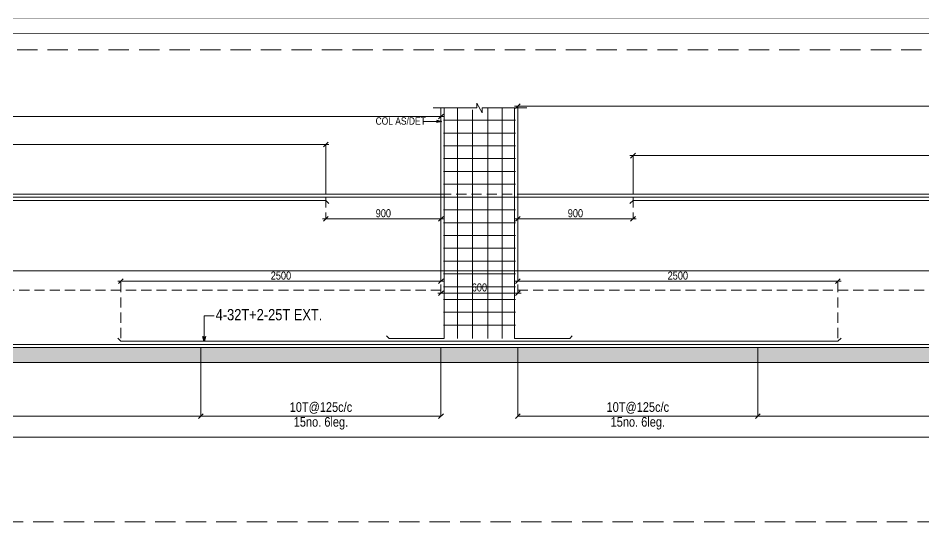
# Model space of a CAD drawing. Header units: millimetres. Extents: x 1112055 to 3390982, y -148532 to 766891.
# Drawn here: x 3235230 to 3263528, y 360202 to 376193 of the extents above; entities that cross this region are included whole.
import ezdxf

# ---------------------------------------------------------------- set-up
doc = ezdxf.new("R2010")
doc.units = ezdxf.units.MM
doc.header["$PDMODE"] = 35
doc.header["$PDSIZE"] = -25
doc.linetypes.add('Hidden', pattern=[9.525, 6.35, -3.175])
for name, color, linetype, lineweight in [('B FOOTING', 49, 'Continuous', 20), ('B HATCH', 250, 'Continuous', 0), ('B P.C.C', 251, 'Continuous', 0), ('B STEEL', 34, 'Continuous', 15), ('B STEEL TEXT', 7, 'Continuous', 15), ('B TITLE BLOCK', 250, 'Continuous', 0), ('B-ST DIM', 250, 'Continuous', 18), ('P STEEL', 7, 'Continuous', 30)]:
    doc.layers.add(name, color=color, linetype=linetype, lineweight=lineweight)
doc.styles.add('ARIAL', font='arial.ttf')
doc.styles.add('Q1', font='g13f12d.shx', dxfattribs={"width": 0.8})
doc.styles.add('SWINC', font='swissc.ttf')
doc.styles.add('SWINS', font='swissc.ttf')
doc.dimstyles.new('BH-STD', dxfattribs={"dimscale": 0, "dimtxt": 230, "dimasz": 125, "dimexe": 0, "dimexo": 100, "dimgap": 50, "dimtad": 1, "dimdec": 0, "dimzin": 1, "dimdsep": 46, "dimtxsty": 'Q1', "dimblk": 'ARCHTICK', "dimcen": 1, "dimdle": 100, "dimclrd": 250, "dimclre": 250, "dimclrt": 256, "dimadec": 0, "dimazin": 0, "dimtfac": 1, "dimtdec": 0, "dimtix": 1, "dimtofl": 0, "dimtmove": 0, "dimatfit": 2, "dimfxl": 1, "dimtolj": 1, "dimtzin": 0, "dimlwd": 9, "dimlwe": 9, "dimarcsym": 0})
doc.dimstyles.new('BHOOMI', dxfattribs={"dimtxt": 230, "dimasz": 150, "dimexe": 10, "dimexo": 0, "dimgap": 25, "dimtad": 1, "dimdec": 0, "dimzin": 0, "dimdsep": 46, "dimtxsty": 'SWINC', "dimblk": 'OBLIQUE', "dimcen": 0.09, "dimclrd": 250, "dimclre": 250, "dimclrt": 256, "dimaunit": 1, "dimadec": 3, "dimazin": 0, "dimtfac": 1, "dimtdec": 0, "dimtofl": 0, "dimtmove": 1, "dimatfit": 3, "dimfxl": 100, "dimtolj": 1, "dimtzin": 0, "dimlwd": 9, "dimlwe": 5, "dimarcsym": 0})
doc.dimstyles.new('DIM 1', dxfattribs={"dimscale": 0, "dimtxt": 230, "dimasz": 150, "dimexe": 0.18, "dimexo": 0.0625, "dimgap": 0.5, "dimtad": 1, "dimdec": 0, "dimzin": 0, "dimdsep": 46, "dimtxsty": 'ARIAL', "dimblk": 'OBLIQUE', "dimcen": 6, "dimse1": 1, "dimse2": 1, "dimclrd": 256, "dimclrt": 256, "dimadec": 0, "dimazin": 2, "dimtfac": 0.75, "dimtdec": 0, "dimtix": 1, "dimtofl": 0, "dimtmove": 1, "dimatfit": 3, "dimldrblk": 'OPEN30', "dimfxl": 0.18, "dimfrac": 1, "dimtolj": 1, "dimtzin": 0, "dimlwd": -1, "dimarcsym": 0})

# ---------------------------------------------------------------- blocks, each defined once
blk = doc.blocks.new('_Oblique')
at = {"color": 0, "linetype": 'ByBlock', "lineweight": -2}
blk.add_line((-0.5, -0.5), (0.5, 0.5), dxfattribs=at)
blk = doc.blocks.new('_Open30')
at = {"color": 0, "linetype": 'ByBlock', "lineweight": -2}
for p, q in [((-1, 0.27), (0, 0)), ((0, 0), (-1, -0.27)), ((0, 0), (-1, 0))]:
    blk.add_line(p, q, dxfattribs=at)
blk = doc.blocks.new('*D4757')
at = {"layer": 'B-ST DIM', "color": 7, "linetype": 'Hidden', "lineweight": 9, "ltscale": 50, "transparency": 16777216}
blk.add_line((3244841, 370597), (3244841, 369919), dxfattribs=at)
at = {"layer": 'B-ST DIM', "color": 7, "lineweight": 9, "ltscale": 50, "transparency": 16777216}
for p, q in [((3248441, 370597), (3248441, 369919)), ((3244741, 369919), (3248541, 369919))]:
    blk.add_line(p, q, dxfattribs=at)
at = {"layer": 'Defpoints', "color": 0, "transparency": 16777216}
for p in [(3244841, 370697), (3248441, 370697), (3248441, 369919)]:
    blk.add_point(p, dxfattribs=at)
at = {"layer": 'B-ST DIM', "color": 7, "lineweight": 9, "transparency": 16777216, "xscale": 150, "yscale": 150, "zscale": 150, "rotation": 180}
blk.add_blockref('_Oblique', (3244841, 369919), dxfattribs=at)
at = {"layer": 'B-ST DIM', "color": 7, "lineweight": 9, "transparency": 16777216, "xscale": 150, "yscale": 150, "zscale": 150}
blk.add_blockref('_Oblique', (3248441, 369919), dxfattribs=at)
at = {"layer": 'B-ST DIM', "color": 7, "transparency": 16777216, "insert": (3246641, 370094), "char_height": 250, "attachment_point": 5, "style": 'SWINC'}
blk.add_mtext('\\A1;900', dxfattribs=at)
blk = doc.blocks.new('*D4758')
at = {"layer": 'B-ST DIM', "color": 7, "lineweight": 9, "ltscale": 50, "transparency": 16777216}
for p, q in [((3250841, 370597), (3250841, 369919)), ((3254541, 369919), (3250741, 369919))]:
    blk.add_line(p, q, dxfattribs=at)
at = {"layer": 'B-ST DIM', "color": 7, "linetype": 'Hidden', "lineweight": 9, "ltscale": 50, "transparency": 16777216}
blk.add_line((3254441, 370597), (3254441, 369919), dxfattribs=at)
at = {"layer": 'Defpoints', "color": 0, "transparency": 16777216}
for p in [(3250841, 370697), (3254441, 370697), (3250841, 369919)]:
    blk.add_point(p, dxfattribs=at)
at = {"layer": 'B-ST DIM', "color": 7, "lineweight": 9, "transparency": 16777216, "xscale": 150, "yscale": 150, "zscale": 150, "rotation": 180}
blk.add_blockref('_Oblique', (3250841, 369919), dxfattribs=at)
at = {"layer": 'B-ST DIM', "color": 7, "lineweight": 9, "transparency": 16777216, "xscale": 150, "yscale": 150, "zscale": 150}
blk.add_blockref('_Oblique', (3254441, 369919), dxfattribs=at)
at = {"layer": 'B-ST DIM', "color": 7, "transparency": 16777216, "insert": (3252641, 370094), "char_height": 250, "attachment_point": 5, "style": 'SWINC'}
blk.add_mtext('\\A1;900', dxfattribs=at)
blk = doc.blocks.new('*D4760')
at = {"layer": 'B-ST DIM', "color": 7, "lineweight": 9, "ltscale": 50, "transparency": 16777216}
for p, q in [((3248441, 370597), (3248441, 367971)), ((3238341, 367971), (3248541, 367971))]:
    blk.add_line(p, q, dxfattribs=at)
at = {"layer": 'B-ST DIM', "color": 7, "linetype": 'Hidden', "lineweight": 9, "ltscale": 50, "transparency": 16777216}
blk.add_line((3238441, 366197), (3238441, 367971), dxfattribs=at)
at = {"layer": 'Defpoints', "color": 0, "transparency": 16777216}
for p in [(3248441, 370697), (3248441, 367971), (3238441, 366097)]:
    blk.add_point(p, dxfattribs=at)
at = {"layer": 'B-ST DIM', "color": 7, "lineweight": 9, "transparency": 16777216, "xscale": 150, "yscale": 150, "zscale": 150, "rotation": 180}
blk.add_blockref('_Oblique', (3238441, 367971), dxfattribs=at)
at = {"layer": 'B-ST DIM', "color": 7, "lineweight": 9, "transparency": 16777216, "xscale": 150, "yscale": 150, "zscale": 150}
blk.add_blockref('_Oblique', (3248441, 367971), dxfattribs=at)
at = {"layer": 'B-ST DIM', "color": 7, "transparency": 16777216, "insert": (3243441, 368146), "char_height": 250, "attachment_point": 5, "style": 'SWINC'}
blk.add_mtext('\\A1;2500', dxfattribs=at)
blk = doc.blocks.new('*D4761')
at = {"layer": 'B-ST DIM', "color": 7, "lineweight": 9, "ltscale": 50, "transparency": 16777216}
for p, q in [((3250841, 370597), (3250841, 367971)), ((3260941, 367971), (3250741, 367971))]:
    blk.add_line(p, q, dxfattribs=at)
at = {"layer": 'B-ST DIM', "color": 7, "linetype": 'Hidden', "lineweight": 9, "ltscale": 50, "transparency": 16777216}
blk.add_line((3260841, 366197), (3260841, 367971), dxfattribs=at)
at = {"layer": 'Defpoints', "color": 0, "transparency": 16777216}
for p in [(3250841, 370697), (3250841, 367971), (3260841, 366097)]:
    blk.add_point(p, dxfattribs=at)
at = {"layer": 'B-ST DIM', "color": 7, "lineweight": 9, "transparency": 16777216, "xscale": 150, "yscale": 150, "zscale": 150, "rotation": 180}
blk.add_blockref('_Oblique', (3250841, 367971), dxfattribs=at)
at = {"layer": 'B-ST DIM', "color": 7, "lineweight": 9, "transparency": 16777216, "xscale": 150, "yscale": 150, "zscale": 150}
blk.add_blockref('_Oblique', (3260841, 367971), dxfattribs=at)
at = {"layer": 'B-ST DIM', "color": 7, "transparency": 16777216, "insert": (3255841, 368146), "char_height": 250, "attachment_point": 5, "style": 'SWINC'}
blk.add_mtext('\\A1;2500', dxfattribs=at)
blk = doc.blocks.new('*D4764')
at = {"layer": 'B-ST DIM', "color": 250, "lineweight": 5, "ltscale": 50, "transparency": 16777216}
for p, q in [((3225742, 365897), (3225742, 363747)), ((3240941, 365897), (3240941, 363747))]:
    blk.add_line(p, q, dxfattribs=at)
at = {"layer": 'B-ST DIM', "color": 250, "lineweight": 9, "ltscale": 50, "transparency": 16777216}
blk.add_line((3240941, 363757), (3225742, 363757), dxfattribs=at)
at = {"layer": 'Defpoints', "color": 0, "transparency": 16777216}
for p in [(3225742, 365897), (3240941, 365897), (3225742, 363757)]:
    blk.add_point(p, dxfattribs=at)
at = {"layer": 'B-ST DIM', "color": 250, "lineweight": 9, "transparency": 16777216, "xscale": 150, "yscale": 150, "zscale": 150, "rotation": 180}
blk.add_blockref('_Oblique', (3225742, 363757), dxfattribs=at)
at = {"layer": 'B-ST DIM', "color": 250, "lineweight": 9, "transparency": 16777216, "xscale": 150, "yscale": 150, "zscale": 150}
blk.add_blockref('_Oblique', (3240941, 363757), dxfattribs=at)
at = {"layer": 'B-ST DIM', "color": 7, "transparency": 16777216, "char_height": 300, "attachment_point": 5, "style": 'SWINC'}
for s, insert in [('\\A1;10T@175c/c', (3233341, 364010)), ('rest. 6leg.', (3233341, 363532))]:
    blk.add_mtext(s, dxfattribs=dict(at, insert=insert))
blk = doc.blocks.new('*D4808')
at = {"layer": 'B-ST DIM', "color": 250, "lineweight": 5, "ltscale": 50, "transparency": 16777216}
for p, q in [((3240941, 365897), (3240941, 363747)), ((3248441, 365897), (3248441, 363747))]:
    blk.add_line(p, q, dxfattribs=at)
at = {"layer": 'B-ST DIM', "color": 250, "lineweight": 9, "ltscale": 50, "transparency": 16777216}
blk.add_line((3248441, 363757), (3240941, 363757), dxfattribs=at)
at = {"layer": 'Defpoints', "color": 0, "transparency": 16777216}
for p in [(3240941, 365897), (3248441, 365897), (3240941, 363757)]:
    blk.add_point(p, dxfattribs=at)
at = {"layer": 'B-ST DIM', "color": 250, "lineweight": 9, "transparency": 16777216, "xscale": 150, "yscale": 150, "zscale": 150, "rotation": 180}
blk.add_blockref('_Oblique', (3240941, 363757), dxfattribs=at)
at = {"layer": 'B-ST DIM', "color": 250, "lineweight": 9, "transparency": 16777216, "xscale": 150, "yscale": 150, "zscale": 150}
blk.add_blockref('_Oblique', (3248441, 363757), dxfattribs=at)
at = {"layer": 'B-ST DIM', "color": 7, "transparency": 16777216, "char_height": 300, "attachment_point": 5, "style": 'SWINC'}
for s, insert in [('\\A1;10T@125c/c', (3244691, 364010)), ('15no. 6leg.', (3244691, 363532))]:
    blk.add_mtext(s, dxfattribs=dict(at, insert=insert))
blk = doc.blocks.new('*D4809')
at = {"layer": 'B-ST DIM', "color": 250, "lineweight": 5, "ltscale": 50, "transparency": 16777216}
for p, q in [((3250841, 365897), (3250841, 363747)), ((3258341, 365897), (3258341, 363747))]:
    blk.add_line(p, q, dxfattribs=at)
at = {"layer": 'B-ST DIM', "color": 250, "lineweight": 9, "ltscale": 50, "transparency": 16777216}
blk.add_line((3250841, 363757), (3258341, 363757), dxfattribs=at)
at = {"layer": 'Defpoints', "color": 0, "transparency": 16777216}
for p in [(3250841, 365897), (3258341, 365897), (3258341, 363757)]:
    blk.add_point(p, dxfattribs=at)
at = {"layer": 'B-ST DIM', "color": 250, "lineweight": 9, "transparency": 16777216, "xscale": 150, "yscale": 150, "zscale": 150, "rotation": 180}
blk.add_blockref('_Oblique', (3250841, 363757), dxfattribs=at)
at = {"layer": 'B-ST DIM', "color": 250, "lineweight": 9, "transparency": 16777216, "xscale": 150, "yscale": 150, "zscale": 150}
blk.add_blockref('_Oblique', (3258341, 363757), dxfattribs=at)
at = {"layer": 'B-ST DIM', "color": 7, "transparency": 16777216, "char_height": 300, "attachment_point": 5, "style": 'SWINC'}
for s, insert in [('\\A1;10T@125c/c', (3254591, 364010)), ('15no. 6leg.', (3254591, 363532))]:
    blk.add_mtext(s, dxfattribs=dict(at, insert=insert))
blk = doc.blocks.new('*D4810')
at = {"layer": 'B-ST DIM', "color": 250, "lineweight": 5, "ltscale": 50, "transparency": 16777216}
for p, q in [((3258341, 365897), (3258341, 363747)), ((3273341, 365897), (3273341, 363747))]:
    blk.add_line(p, q, dxfattribs=at)
at = {"layer": 'B-ST DIM', "color": 250, "lineweight": 9, "ltscale": 50, "transparency": 16777216}
blk.add_line((3273341, 363757), (3258341, 363757), dxfattribs=at)
at = {"layer": 'Defpoints', "color": 0, "transparency": 16777216}
for p in [(3258341, 365897), (3273341, 365897), (3258341, 363757)]:
    blk.add_point(p, dxfattribs=at)
at = {"layer": 'B-ST DIM', "color": 250, "lineweight": 9, "transparency": 16777216, "xscale": 150, "yscale": 150, "zscale": 150, "rotation": 180}
blk.add_blockref('_Oblique', (3258341, 363757), dxfattribs=at)
at = {"layer": 'B-ST DIM', "color": 250, "lineweight": 9, "transparency": 16777216, "xscale": 150, "yscale": 150, "zscale": 150}
blk.add_blockref('_Oblique', (3273341, 363757), dxfattribs=at)
at = {"layer": 'B-ST DIM', "color": 7, "transparency": 16777216, "char_height": 300, "attachment_point": 5, "style": 'SWINC'}
for s, insert in [('\\A1;10T@175c/c', (3265841, 364010)), ('rest. 6leg.', (3265841, 363532))]:
    blk.add_mtext(s, dxfattribs=dict(at, insert=insert))
blk = doc.blocks.new('*D5738')
at = {"layer": 'B-ST DIM', "color": 7, "linetype": 'Hidden', "lineweight": 9, "ltscale": 50, "transparency": 16777216}
blk.add_line((3215482, 365797), (3215482, 363098), dxfattribs=at)
at = {"layer": 'B-ST DIM', "color": 7, "lineweight": 9, "ltscale": 50, "transparency": 16777216}
for p, q in [((3330482, 365797), (3330482, 363098)), ((3215382, 363098), (3330582, 363098))]:
    blk.add_line(p, q, dxfattribs=at)
at = {"layer": 'Defpoints', "color": 0, "lineweight": 40, "transparency": 16777216}
for p in [(3215482, 365897), (3330482, 365897), (3330482, 363098)]:
    blk.add_point(p, dxfattribs=at)
at = {"layer": 'B-ST DIM', "color": 7, "lineweight": 9, "transparency": 16777216, "xscale": 150, "yscale": 150, "zscale": 150, "rotation": 180}
blk.add_blockref('_Oblique', (3215482, 363098), dxfattribs=at)
at = {"layer": 'B-ST DIM', "color": 7, "lineweight": 9, "transparency": 16777216, "xscale": 150, "yscale": 150, "zscale": 150}
blk.add_blockref('_Oblique', (3330482, 363098), dxfattribs=at)
at = {"layer": 'B-ST DIM', "color": 7, "transparency": 16777216, "insert": (3272982, 363273), "char_height": 250, "attachment_point": 5, "style": 'SWINC'}
blk.add_mtext('\\A1;28750', dxfattribs=at)
blk = doc.blocks.new('*D5739')
at = {"layer": 'B-ST DIM', "color": 7, "lineweight": 9, "ltscale": 50, "transparency": 16777216}
for p, q in [((3221742, 372246), (3244941, 372246)), ((3244841, 370697), (3244841, 372246))]:
    blk.add_line(p, q, dxfattribs=at)
at = {"layer": 'B-ST DIM', "color": 7, "linetype": 'Hidden', "lineweight": 9, "ltscale": 50, "transparency": 16777216}
blk.add_line((3221842, 370697), (3221842, 372246), dxfattribs=at)
at = {"layer": 'Defpoints', "color": 0, "lineweight": 40, "ltscale": 50, "transparency": 16777216}
for p in [(3244841, 372246), (3221842, 370597), (3244841, 370597)]:
    blk.add_point(p, dxfattribs=at)
at = {"layer": 'B-ST DIM', "color": 7, "lineweight": 9, "ltscale": 50, "transparency": 16777216, "xscale": 150, "yscale": 150, "zscale": 150, "rotation": 180}
blk.add_blockref('_Oblique', (3221842, 372246), dxfattribs=at)
at = {"layer": 'B-ST DIM', "color": 7, "lineweight": 9, "ltscale": 50, "transparency": 16777216, "xscale": 150, "yscale": 150, "zscale": 150}
blk.add_blockref('_Oblique', (3244841, 372246), dxfattribs=at)
at = {"layer": 'B-ST DIM', "color": 7, "ltscale": 50, "transparency": 16777216, "insert": (3233341, 372424), "char_height": 250, "attachment_point": 5, "style": 'SWINC'}
blk.add_mtext('\\A1;5750', dxfattribs=at)
blk = doc.blocks.new('*D5740')
at = {"layer": 'B-ST DIM', "color": 7, "lineweight": 9, "ltscale": 50, "transparency": 16777216}
for p, q in [((3277341, 371896), (3254341, 371896)), ((3254441, 370697), (3254441, 371896))]:
    blk.add_line(p, q, dxfattribs=at)
at = {"layer": 'B-ST DIM', "color": 7, "linetype": 'Hidden', "lineweight": 9, "ltscale": 50, "transparency": 16777216}
blk.add_line((3277241, 370697), (3277241, 371896), dxfattribs=at)
at = {"layer": 'Defpoints', "color": 0, "lineweight": 40, "ltscale": 50, "transparency": 16777216}
for p in [(3254441, 371896), (3254441, 370597), (3277241, 370597)]:
    blk.add_point(p, dxfattribs=at)
at = {"layer": 'B-ST DIM', "color": 7, "lineweight": 9, "ltscale": 50, "transparency": 16777216, "xscale": 150, "yscale": 150, "zscale": 150, "rotation": 180}
blk.add_blockref('_Oblique', (3254441, 371896), dxfattribs=at)
at = {"layer": 'B-ST DIM', "color": 7, "lineweight": 9, "ltscale": 50, "transparency": 16777216, "xscale": 150, "yscale": 150, "zscale": 150}
blk.add_blockref('_Oblique', (3277241, 371896), dxfattribs=at)
at = {"layer": 'B-ST DIM', "color": 7, "ltscale": 50, "transparency": 16777216, "insert": (3265841, 372074), "char_height": 250, "attachment_point": 5, "style": 'SWINC'}
blk.add_mtext('\\A1;5700', dxfattribs=at)
blk = doc.blocks.new('*D5742')
at = {"layer": 'B-ST DIM', "color": 7, "lineweight": 9, "ltscale": 50, "transparency": 16777216}
for p, q in [((3250941, 367601), (3248341, 367601)), ((3248441, 367871), (3248441, 367601))]:
    blk.add_line(p, q, dxfattribs=at)
at = {"layer": 'B-ST DIM', "color": 7, "linetype": 'Hidden', "lineweight": 9, "ltscale": 50, "transparency": 16777216}
blk.add_line((3250841, 367871), (3250841, 367601), dxfattribs=at)
at = {"layer": 'Defpoints', "color": 0, "lineweight": 40, "transparency": 16777216}
for p in [(3248441, 367971), (3250841, 367971), (3248441, 367601)]:
    blk.add_point(p, dxfattribs=at)
at = {"layer": 'B-ST DIM', "color": 7, "lineweight": 9, "transparency": 16777216, "xscale": 150, "yscale": 150, "zscale": 150, "rotation": 180}
blk.add_blockref('_Oblique', (3248441, 367601), dxfattribs=at)
at = {"layer": 'B-ST DIM', "color": 7, "lineweight": 9, "transparency": 16777216, "xscale": 150, "yscale": 150, "zscale": 150}
blk.add_blockref('_Oblique', (3250841, 367601), dxfattribs=at)
at = {"layer": 'B-ST DIM', "color": 7, "transparency": 16777216, "insert": (3249641, 367776), "char_height": 250, "attachment_point": 5, "style": 'SWINC'}
blk.add_mtext('\\A1;600', dxfattribs=at)
blk = doc.blocks.new('*D5746')
at = {"layer": 'B-ST DIM', "color": 7, "lineweight": 9, "ltscale": 50, "transparency": 16777216}
for p, q in [((3280941, 373442), (3250741, 373442)), ((3250841, 370797), (3250841, 373442))]:
    blk.add_line(p, q, dxfattribs=at)
at = {"layer": 'B-ST DIM', "color": 7, "linetype": 'Hidden', "lineweight": 9, "ltscale": 50, "transparency": 16777216}
blk.add_line((3280841, 370797), (3280841, 373442), dxfattribs=at)
at = {"layer": 'Defpoints', "color": 0, "lineweight": 40, "transparency": 16777216}
for p in [(3250841, 373442), (3250841, 370697), (3280841, 370697)]:
    blk.add_point(p, dxfattribs=at)
at = {"layer": 'B-ST DIM', "color": 7, "lineweight": 9, "transparency": 16777216, "xscale": 150, "yscale": 150, "zscale": 150, "rotation": 180}
blk.add_blockref('_Oblique', (3250841, 373442), dxfattribs=at)
at = {"layer": 'B-ST DIM', "color": 7, "lineweight": 9, "transparency": 16777216, "xscale": 150, "yscale": 150, "zscale": 150}
blk.add_blockref('_Oblique', (3280841, 373442), dxfattribs=at)
at = {"layer": 'B-ST DIM', "color": 7, "transparency": 16777216, "insert": (3265841, 373617), "char_height": 250, "attachment_point": 5, "style": 'SWINC'}
blk.add_mtext('\\A1;7500', dxfattribs=at)
blk = doc.blocks.new('*D5747')
at = {"layer": 'B-ST DIM', "color": 7, "lineweight": 9, "ltscale": 50, "transparency": 16777216}
for p, q in [((3248541, 373120), (3218142, 373120)), ((3218242, 370797), (3218242, 373120))]:
    blk.add_line(p, q, dxfattribs=at)
at = {"layer": 'B-ST DIM', "color": 7, "linetype": 'Hidden', "lineweight": 9, "ltscale": 50, "transparency": 16777216}
blk.add_line((3248441, 370797), (3248441, 373120), dxfattribs=at)
at = {"layer": 'Defpoints', "color": 0, "lineweight": 40, "transparency": 16777216}
for p in [(3218242, 373120), (3218242, 370697), (3248441, 370697)]:
    blk.add_point(p, dxfattribs=at)
at = {"layer": 'B-ST DIM', "color": 7, "lineweight": 9, "transparency": 16777216, "xscale": 150, "yscale": 150, "zscale": 150, "rotation": 180}
blk.add_blockref('_Oblique', (3218242, 373120), dxfattribs=at)
at = {"layer": 'B-ST DIM', "color": 7, "lineweight": 9, "transparency": 16777216, "xscale": 150, "yscale": 150, "zscale": 150}
blk.add_blockref('_Oblique', (3248441, 373120), dxfattribs=at)
at = {"layer": 'B-ST DIM', "color": 7, "transparency": 16777216, "insert": (3233341, 373295), "char_height": 250, "attachment_point": 5, "style": 'SWINC'}
blk.add_mtext('\\A1;7550', dxfattribs=at)

msp = doc.modelspace()

# ---------------------------------------------------------------- hatches: boundary and pattern name
at = {"layer": 'B HATCH', "lineweight": 0}
h = msp.add_hatch(dxfattribs=at)
h.set_pattern_fill('AR-CONC', color=250, scale=3, style=0)
h.set_pattern_definition([(50, (1696110.55, -154149.57), (546.55401, -47.81726), [57.15, -628.65]), (355, (1696110.55, -154149.57), (-105.73026, 573.17054), [45.72, -502.92175]), (100.451445, (1696156.1, -154153.56), (440.82374, 525.35326), [48.57003, -534.27073]), (46.1842, (1696110.55, -153997.2), (813.23712, -126.12698), [85.725, -942.975]), (96.63556, (1696178.3, -154007.7), (712.2124, 742.27837), [72.85507, -801.40682]), (351.18415, (1696110.55, -153997.2), (712.2124, 742.27837), [68.5799, -754.3792]), (21, (1696186.75, -154035.27), (454.84317, -306.7956), [57.15, -628.65]), (326, (1696186.75, -154035.27), (185.40609, 552.5639), [45.72, -502.92]), (71.451445, (1696224.66, -154060.84), (640.24926, 245.7683), [48.57003, -534.26981]), (37.5, (1696110.55, -154149.57), (9.26581, 253.665117), [0, -496.824, 0, -510.54, 0, -504.825]), (7.5, (1696110.55, -154149.57), (200.458988, 300.541724), [0, -291.084, 0, -485.394, 0, -192.405]), (327.5, (1695940.63, -154149.57), (406.771786, -17.186232), [0, -190.5, 0, -594.36, 0, -788.67]), (317.5, (1695864.43, -154149.57), (444.387544, 76.27947), [0, -247.65, 0, -394.716, 0, -560.07])])
h.paths.add_polyline_path([(3215021.5, 365896.8), (3215021.5, 365436.8), (3330941.5, 365436.8), (3330941.5, 365896.8)])

# ---------------------------------------------------------------- linework, layer by layer
at = {"layer": 'B FOOTING', "color": 1, "lineweight": 13, "ltscale": 10}
for p, q in [((3248441.4, 373388.7), (3248441.4, 370696.8)), ((3250841.4, 373388.7), (3250841.4, 370696.8))]:
    msp.add_line(p, q, dxfattribs=at)
at = {"layer": 'B FOOTING'}
for p, q in [((3218241.5, 370696.8), (3248441.4, 370696.8)), ((3250841.4, 370696.8), (3280841.3, 370696.8))]:
    msp.add_line(p, q, dxfattribs=at)
at = {"layer": 'B FOOTING', "color": 1, "lineweight": 13, "ltscale": 10}
msp.add_lwpolyline([(3251118, 373388.7), (3249731.1, 373388.7), (3249731.1, 373230.3), (3249565.9, 373539.7), (3249565.9, 373388.7), (3248191.9, 373388.7)], dxfattribs=at)
at = {"layer": 'B FOOTING'}
msp.add_lwpolyline([(3215021.5, 365896.8), (3330941.5, 365896.8), (3330941.5, 365436.8), (3215021.5, 365436.8)], close=True, dxfattribs=at)
at = {"layer": 'B P.C.C', "color": 250, "linetype": 'Hidden', "lineweight": 0, "ltscale": 50}
msp.add_line((3248441.4, 370696.8), (3250841.4, 370696.8), dxfattribs=at)
at = {"layer": 'B P.C.C', "color": 250, "linetype": 'Hidden', "lineweight": 0, "ltscale": 100}
msp.add_lwpolyline([(3212337.9, 375206.8), (3347781.3, 375206.8), (3347781.3, 360451.8), (3212337.9, 360451.8)], close=True, dxfattribs=at)
at = {"layer": 'B P.C.C', "color": 250, "linetype": 'Hidden', "lineweight": 0, "ltscale": 50}
for points in [[(3248441.4, 370696.8), (3248441.4, 367696.8), (3218241.5, 367696.8), (3218241.5, 370696.8)], [(3250841.4, 370696.8), (3250841.4, 367696.8), (3280841.3, 367696.8), (3280841.3, 370696.8)]]:
    msp.add_lwpolyline(points, dxfattribs=at)
at = {"layer": 'B STEEL'}
for p, q in [((3221841.5, 370496.8), (3244841.4, 370496.8)), ((3244941.4, 370396.8), (3244841.4, 370496.8)), ((3254341.4, 370396.8), (3254441.4, 370496.8)), ((3277241.3, 370496.8), (3254441.4, 370496.8)), ((3215481.5, 368296.8), (3330481.5, 368296.8)), ((3238341.4, 366196.8), (3238441.4, 366096.8)), ((3260841.4, 366096.8), (3260941.4, 366196.8)), ((3238441.4, 366096.8), (3260841.4, 366096.8))]:
    msp.add_line(p, q, dxfattribs=at)
for points in [[(3215581.5, 369796.8), (3215581.5, 370596.8), (3330381.5, 370596.8), (3330381.5, 369796.8)], [(3215581.5, 366796.8), (3215581.5, 365996.8), (3330381.5, 365996.8), (3330381.5, 366796.8)]]:
    msp.add_lwpolyline(points, dxfattribs=at)
at = {"layer": 'B TITLE BLOCK', "color": 1, "const_width": 10.8}
msp.add_lwpolyline([(3359954.1, 376187.5), (3359954.1, 310041.1), (3211357.2, 310041.1), (3211357.2, 376187.5)], close=True, dxfattribs=at)
at = {"layer": 'B TITLE BLOCK', "color": 250, "lineweight": 0, "const_width": 10.8}
msp.add_lwpolyline([(3359473.4, 375706.8), (3359473.4, 310521.8), (3211837.9, 310521.8), (3211837.9, 375706.8)], close=True, dxfattribs=at)
at = {"layer": 'P STEEL', "color": 250, "lineweight": 0}
for p, q in [((3248956.7, 373388.7), (3248956.7, 366187)), ((3249428.2, 373331.6), (3249428.2, 366187)), ((3249899.8, 373388.7), (3249899.8, 366187)), ((3250356.7, 373388.7), (3250356.7, 366187)), ((3248516.4, 373001.1), (3250766.4, 373001.1)), ((3248516.4, 372601.1), (3250766.4, 372601.1)), ((3248516.4, 372201.1), (3250766.4, 372201.1)), ((3248516.4, 371801.1), (3250766.4, 371801.1)), ((3248516.4, 371401.1), (3250766.4, 371401.1)), ((3248516.4, 371001.1), (3250766.4, 371001.1)), ((3248516.4, 370601.1), (3250766.4, 370601.1)), ((3248516.4, 370201.1), (3250766.4, 370201.1)), ((3248516.4, 369801.1), (3250766.4, 369801.1)), ((3248516.4, 369401.1), (3250766.4, 369401.1)), ((3248516.4, 369001.1), (3250766.4, 369001.1)), ((3248516.4, 368601.1), (3250766.4, 368601.1)), ((3248516.4, 368201.1), (3250766.4, 368201.1)), ((3248516.4, 367801.1), (3250766.4, 367801.1)), ((3248516.4, 367401.1), (3250766.4, 367401.1)), ((3248516.4, 367001.1), (3250766.4, 367001.1)), ((3248516.4, 366601.1), (3250766.4, 366601.1))]:
    msp.add_line(p, q, dxfattribs=at)
for points in [[(3248541.4, 373388.7), (3248541.4, 366187), (3246819.4, 366187), (3246741.4, 366268.8)], [(3250741.4, 373388.7), (3250741.4, 366187), (3252463.5, 366187), (3252541.4, 366268.8)]]:
    msp.add_lwpolyline(points, dxfattribs=at)

# ---------------------------------------------------------------- texts
at = {"layer": 'B STEEL TEXT', "lineweight": 5, "style": 'SWINS'}
msp.add_text('COL AS/DET', height=230, dxfattribs=at).set_placement((3246398.4, 372862.5))
at = {"layer": 'B STEEL TEXT', "lineweight": 9, "style": 'SWINC'}
msp.add_text('4-32T+2-25T EXT.', height=350, dxfattribs=at).set_placement((3241402.1, 366751.9))

# ---------------------------------------------------------------- dimensions: what is measured, and where the dimension line sits
at = {"layer": 'B-ST DIM', "ltscale": 50}
for base, p1, p2, picture, middle in [((3250841.4, 373441.6), (3280841.3, 370696.8), (3250841.4, 370696.8), '*D5746', (3265841.4, 373616.6)), ((3218241.5, 373119.7), (3248441.4, 370696.8), (3218241.5, 370696.8), '*D5747', (3233341.5, 373294.7)), ((3244841.4, 372246.1), (3221841.5, 370596.8), (3244841.4, 370596.8), '*D5739', (3233341.5, 372424.3)), ((3254441.4, 371896.3), (3277241.3, 370596.8), (3254441.4, 370596.8), '*D5740', (3265841.4, 372074.4)), ((3248441.4, 367971.3), (3238441.4, 366096.8), (3248441.4, 370696.8), '*D4760', (3243441.4, 368146.3)), ((3248441.4, 369918.9), (3244841.4, 370696.8), (3248441.4, 370696.8), '*D4757', (3246641.4, 370093.9)), ((3248441.4, 367600.7), (3250841.4, 367971.3), (3248441.4, 367971.3), '*D5742', (3249641.4, 367775.7)), ((3330481.5, 363098.1), (3215481.5, 365896.8), (3330481.5, 365896.8), '*D5738', (3272981.5, 363273.1))]:
    dim = msp.add_linear_dim(base=base, p1=p1, p2=p2, dimstyle='BH-STD', override={"dimscale": 1, "dimtxt": 250, "dimasz": 150, "dimlfac": 0.25, "dimtxsty": 'SWINC', "dimblk1": 'Oblique', "dimblk2": 'Oblique', "dimsah": 1, "dimclrd": 7, "dimclre": 7, "dimclrt": 7}, dxfattribs=at)
    dim.commit()
    dim.dimension.update_dxf_attribs({"geometry": picture, "text_midpoint": middle})
for base, p1, picture, middle in [((3250841.4, 369918.9), (3254441.4, 370696.8), '*D4758', (3252641.4, 370093.9)), ((3250841.4, 367971.3), (3260841.4, 366096.8), '*D4761', (3255841.4, 368146.3))]:
    dim = msp.add_linear_dim(base=base, p1=p1, p2=(3250841.4, 370696.8), angle=180, dimstyle='BH-STD', override={"dimscale": 1, "dimtxt": 250, "dimasz": 150, "dimlfac": 0.25, "dimtxsty": 'SWINC', "dimblk1": 'Oblique', "dimblk2": 'Oblique', "dimsah": 1, "dimclrd": 7, "dimclre": 7, "dimclrt": 7}, dxfattribs=at)
    dim.commit()
    dim.dimension.update_dxf_attribs({"geometry": picture, "text_midpoint": middle})
for base, p1, p2, text, picture, middle in [((3225741.5, 363756.6), (3240941.4, 365896.8), (3225741.5, 365896.8), '10T@175c/c\\Xrest. 6leg.', '*D4764', (3233341.5, 363756.6)), ((3240941.4, 363756.6), (3248441.4, 365896.8), (3240941.4, 365896.8), '10T@125c/c\\X15no. 6leg.', '*D4808', (3244691.4, 363756.6)), ((3258341.4, 363756.6), (3273341.3, 365896.8), (3258341.4, 365896.8), '10T@175c/c\\Xrest. 6leg.', '*D4810', (3265841.4, 363756.6))]:
    dim = msp.add_linear_dim(base=base, p1=p1, p2=p2, angle=180, text=text, dimstyle='BHOOMI', override={"dimtxt": 300, "dimclrt": 7}, dxfattribs=at)
    dim.commit()
    dim.dimension.update_dxf_attribs({"geometry": picture, "text_midpoint": middle})
dim = msp.add_linear_dim(base=(3258341.4, 363756.6), p1=(3250841.4, 365896.8), p2=(3258341.4, 365896.8), text='10T@125c/c\\X15no. 6leg.', dimstyle='BHOOMI', override={"dimtxt": 300, "dimclrt": 7}, dxfattribs=at)
dim.commit()
dim.dimension.update_dxf_attribs({"geometry": '*D4809', "text_midpoint": (3254591.4, 363756.6)})

# ---------------------------------------------------------------- leaders
at = {"layer": 'B STEEL TEXT', "lineweight": 5}
for points in [[(3248452.2, 372967.4), (3247887.7, 372967.4)], [(3241043.8, 366096.8), (3241043.8, 366894.3), (3241354.8, 366894.3)]]:
    msp.add_leader(points, dimstyle='DIM 1', override={"dimscale": 1, "dimtad": 0, "dimtxsty": 'SWINC', "dimfxlon": 1, "dimlwd": 5, "dimarcsym": 2}, dxfattribs=at)

doc.saveas('drawing.dxf')
